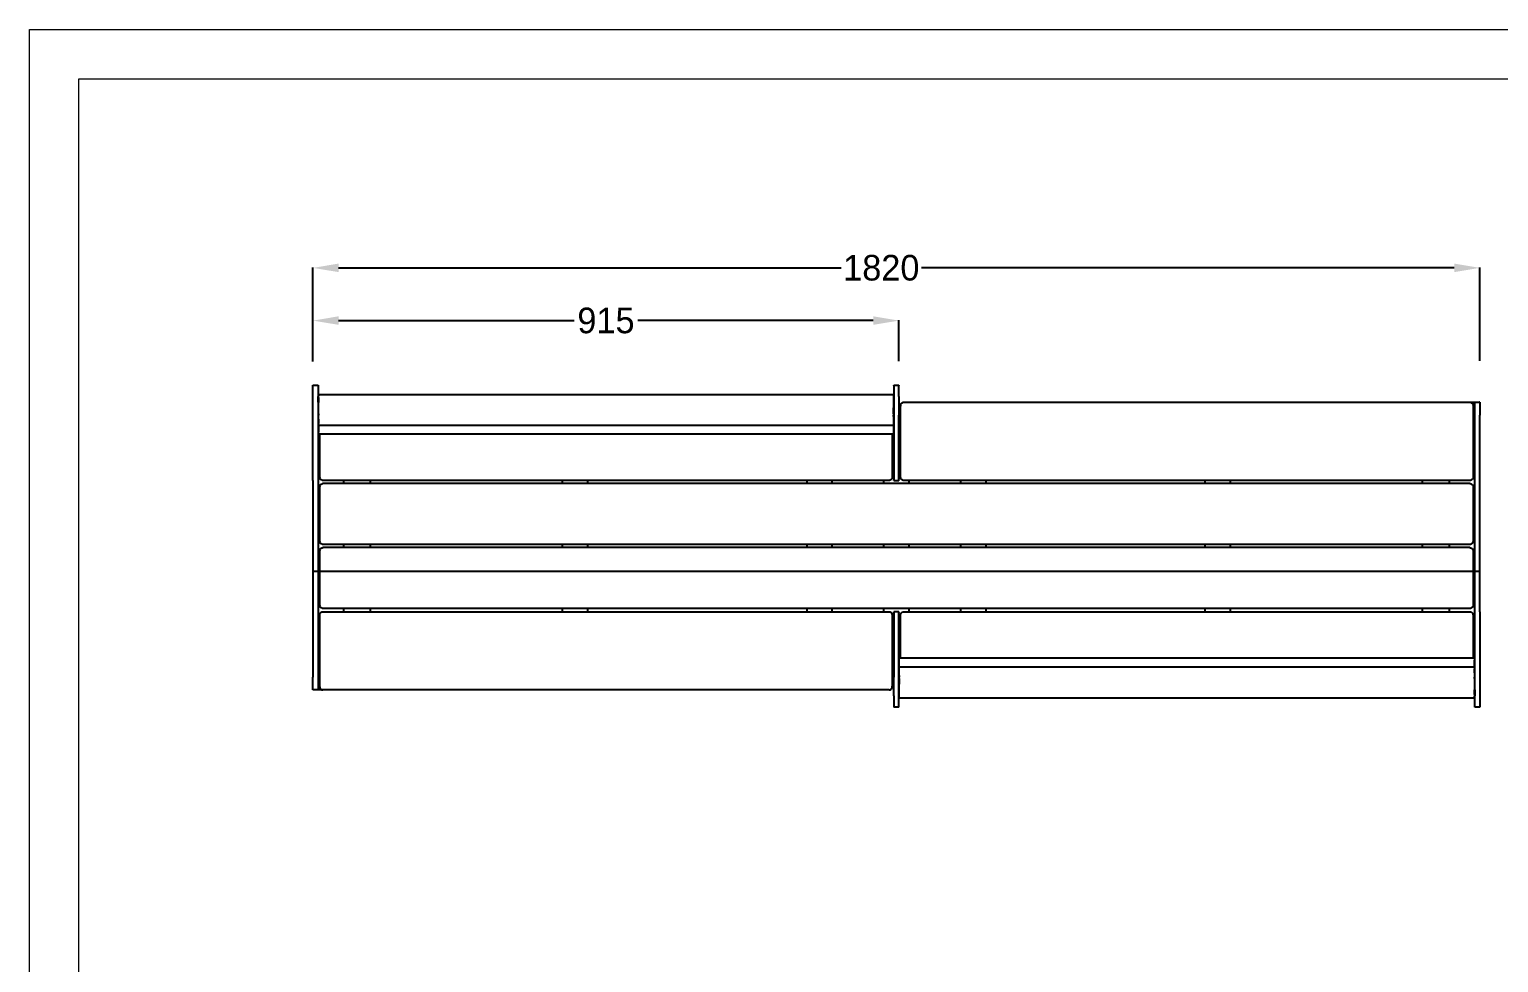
# Model space of a CAD drawing. Header units: millimetres. Extents: x 153 to 4750, y 92 to 3343.
# Drawn here: x 153 to 2446, y 1886 to 3343 of the extents above; entities that cross this region are included whole.
import ezdxf

# ---------------------------------------------------------------- set-up
doc = ezdxf.new("R2010")
doc.units = ezdxf.units.MM
doc.header["$PDSIZE"] = -1
doc.layers.add('DIMS', color=1, linetype='Continuous')
doc.layers.add('tabelka', color=155, linetype='Continuous')
doc.styles.get("Standard").update_dxf_attribs({"font": 'Gothic.ttf'})
doc.dimstyles.new('ISO-25', dxfattribs={"dimtxt": 2.5, "dimasz": 2.5, "dimexe": 1.25, "dimexo": 0.625, "dimtad": 1, "dimtxsty": 'Standard', "dimcen": 2.5, "dimadec": 0, "dimazin": 0, "dimtfac": 1, "dimtmove": 0, "dimatfit": 3, "dimfxl": 1, "dimarcsym": 0})

# ---------------------------------------------------------------- blocks, each defined once
blk = doc.blocks.new('*D17')
at = {"layer": 'Defpoints', "color": 0, "transparency": 16777216}
for p in [(2416.2, 2970.4), (595.2, 2823.8), (2416.2, 2824.8)]:
    blk.add_point(p, dxfattribs=at)
at = {"layer": 'DIMS', "color": 0, "lineweight": -2, "transparency": 16777216}
for p, q in [((595.2, 2824.3), (595.2, 2970.9)), ((635.2, 2970.4), (1419.3, 2970.4)), ((2376.2, 2970.4), (1545.1, 2970.4)), ((2416.2, 2825.3), (2416.2, 2970.9))]:
    blk.add_line(p, q, dxfattribs=at)
at = {"layer": 'DIMS', "color": 0, "transparency": 16777216}
for points in [[(635.2, 2977.1), (635.2, 2963.8), (595.2, 2970.4)], [(2376.2, 2977.1), (2376.2, 2963.8), (2416.2, 2970.4)]]:
    blk.add_solid(points, dxfattribs=at)
at = {"layer": 'DIMS', "color": 0, "transparency": 16777216, "insert": (1482.2, 2970.4), "char_height": 40, "attachment_point": 5}
blk.add_mtext('1820', dxfattribs=at)
blk = doc.blocks.new('*D19')
at = {"layer": 'Defpoints', "color": 0, "transparency": 16777216}
for p in [(1509.7, 2888.1), (595.2, 2824.3), (1509.7, 2824.3)]:
    blk.add_point(p, dxfattribs=at)
at = {"layer": 'DIMS', "color": 0, "lineweight": -2, "transparency": 16777216}
for p, q in [((595.2, 2824.8), (595.2, 2888.6)), ((635.2, 2888.1), (1002.8, 2888.1)), ((1469.7, 2888.1), (1102.2, 2888.1)), ((1509.7, 2824.8), (1509.7, 2888.6))]:
    blk.add_line(p, q, dxfattribs=at)
at = {"layer": 'DIMS', "color": 0, "transparency": 16777216}
for points in [[(635.2, 2894.8), (635.2, 2881.5), (595.2, 2888.1)], [(1469.7, 2894.8), (1469.7, 2881.5), (1509.7, 2888.1)]]:
    blk.add_solid(points, dxfattribs=at)
at = {"layer": 'DIMS', "color": 0, "transparency": 16777216, "insert": (1052.5, 2888.1), "char_height": 40, "attachment_point": 5}
blk.add_mtext('915', dxfattribs=at)

msp = doc.modelspace()

# ---------------------------------------------------------------- linework, layer by layer
for p, q in [((595.2, 2787.2), (595.2, 2787.4)), ((595.2, 2787.4), (603.2, 2787.4)), ((595.2, 2787), (595.2, 2787.2)), ((595.2, 2786), (595.2, 2787)), ((595.2, 2784.1), (595.2, 2786)), ((595.2, 2781.5), (595.2, 2784.1)), ((595.2, 2778.3), (595.2, 2781.5)), ((595.2, 2774.7), (595.2, 2778.3)), ((595.2, 2771), (595.2, 2774.7)), ((603.2, 2787.4), (603.2, 2787.2)), ((603.2, 2787.2), (603.2, 2787)), ((603.2, 2787), (603.2, 2786)), ((603.2, 2786), (603.2, 2784.1)), ((603.2, 2784.1), (603.2, 2781.5)), ((603.2, 2781.5), (603.2, 2778.3)), ((603.2, 2778.3), (603.2, 2774.7)), ((603.2, 2774.7), (603.2, 2771)), ((1501.7, 2787.2), (1501.7, 2787.4)), ((1501.7, 2787.4), (1509.7, 2787.4)), ((1501.7, 2787), (1501.7, 2787.2)), ((1501.7, 2787), (1501.7, 2786)), ((1501.7, 2786), (1501.7, 2784.1)), ((1501.7, 2784.1), (1501.7, 2781.5)), ((1501.7, 2781.5), (1501.7, 2778.3)), ((1501.7, 2778.3), (1501.7, 2774.7)), ((1501.7, 2774.7), (1501.7, 2771)), ((1509.7, 2787.4), (1509.7, 2787.2)), ((1509.7, 2787.2), (1509.7, 2787)), ((1509.7, 2786), (1509.7, 2787)), ((1509.7, 2784.1), (1509.7, 2786)), ((1509.7, 2781.5), (1509.7, 2784.1)), ((1509.7, 2778.3), (1509.7, 2781.5)), ((1509.7, 2774.7), (1509.7, 2778.3)), ((1509.7, 2771), (1509.7, 2774.7)), ((595.2, 2769.8), (595.2, 2771)), ((595.2, 2734.6), (595.2, 2769.8)), ((603.2, 2771), (603.2, 2769.8)), ((603.2, 2760.7), (603.2, 2769.8)), ((603.4, 2760.7), (603.2, 2760.7)), ((603.2, 2760.7), (603.2, 2740.7)), ((603.4, 2760.7), (603.7, 2760.7)), ((603.7, 2772.9), (1501.2, 2772.9)), ((603.7, 2772.9), (603.7, 2772.2)), ((603.7, 2772.2), (603.7, 2770.5)), ((603.7, 2767.9), (603.7, 2770.5)), ((603.7, 2767.9), (603.7, 2764.4)), ((603.7, 2764.4), (603.7, 2760.7)), ((603.7, 2760.7), (603.7, 2760.4)), ((603.7, 2756.1), (603.7, 2760.4)), ((603.7, 2751.8), (603.7, 2756.1)), ((603.7, 2747.4), (603.7, 2751.8)), ((1501.2, 2772.2), (1501.2, 2772.9)), ((1501.2, 2772.2), (1501.2, 2770.5)), ((1501.2, 2770.5), (1501.2, 2767.9)), ((1501.2, 2767.9), (1501.2, 2764.4)), ((1501.2, 2764.4), (1501.2, 2760.4)), ((1501.2, 2760.4), (1501.2, 2756.1)), ((1501.2, 2756.1), (1501.2, 2751.8)), ((1501.2, 2747.4), (1501.2, 2751.8)), ((1501.7, 2771), (1501.7, 2769.8)), ((1501.7, 2769.8), (1501.7, 2740.7)), ((1509.7, 2769.8), (1509.7, 2771)), ((1509.7, 2769.8), (1509.7, 2740.7)), ((1512.2, 2755.7), (1512.3, 2756.3)), ((1512.2, 2755.7), (1512.2, 2754.6)), ((1512.2, 2753.2), (1512.2, 2754.6)), ((1512.2, 2751.3), (1512.2, 2753.2)), ((1512.3, 2756.6), (1512.6, 2757.5)), ((1512.3, 2756.6), (1512.3, 2756.3)), ((1512.6, 2757.5), (1513, 2758.4)), ((1513, 2758.4), (1513.7, 2759.2)), ((1513.7, 2759.2), (1514.5, 2759.8)), ((1514.5, 2759.8), (1515.4, 2760.3)), ((1515.4, 2760.3), (1516.3, 2760.6)), ((1516.3, 2760.6), (1517.2, 2760.7)), ((1517.2, 2760.7), (2400.7, 2760.7)), ((2400.7, 2760.7), (2400.9, 2760.7)), ((2400.9, 2760.7), (2401.6, 2760.6)), ((2400.9, 2760.7), (2402.5, 2760.7)), ((2401.6, 2760.6), (2402.5, 2760.3)), ((2402.5, 2760.7), (2404.1, 2760.7)), ((2402.5, 2760.3), (2402.6, 2760.3)), ((2402.6, 2760.3), (2403.4, 2759.8)), ((2403.4, 2759.8), (2404.1, 2759.3)), ((2404.1, 2760.7), (2405.6, 2760.7)), ((2404.1, 2759.3), (2404.2, 2759.2)), ((2404.2, 2759.2), (2404.9, 2758.4)), ((2404.9, 2758.4), (2405.4, 2757.5)), ((2405.4, 2757.5), (2405.6, 2756.7)), ((2405.6, 2760.7), (2406.7, 2760.7)), ((2405.6, 2756.7), (2405.6, 2756.6)), ((2405.6, 2756.3), (2405.6, 2756.6)), ((2405.6, 2756.3), (2405.7, 2755.7)), ((2405.7, 2755.7), (2405.7, 2754.6)), ((2405.7, 2754.6), (2405.7, 2753.2)), ((2405.7, 2753.2), (2405.7, 2751.3)), ((2406.7, 2760.7), (2407.6, 2760.7)), ((2407.6, 2760.7), (2408.1, 2760.7)), ((2408.1, 2760.7), (2408.2, 2760.7)), ((2408.2, 2760.3), (2408.2, 2760.7)), ((2408.2, 2760.7), (2415.9, 2760.7)), ((2408.2, 2759.3), (2408.2, 2760.3)), ((2408.2, 2757.4), (2408.2, 2759.3)), ((2408.2, 2754.8), (2408.2, 2757.4)), ((2408.2, 2751.6), (2408.2, 2754.8)), ((2408.2, 2748), (2408.2, 2751.6)), ((2416.2, 2760.7), (2415.9, 2760.7)), ((2416.2, 2760.7), (2416.2, 2760.3)), ((2416.2, 2760.3), (2416.2, 2759.1)), ((2416.2, 2759.1), (2416.2, 2757.3)), ((2416.2, 2757.3), (2416.2, 2754.8)), ((2416.2, 2754.8), (2416.2, 2751.8)), ((2416.2, 2751.8), (2416.2, 2748.3)), ((595.2, 2732.2), (595.2, 2734.6)), ((595.2, 2728.6), (595.2, 2732.2)), ((595.2, 2724.8), (595.2, 2728.6)), ((603.2, 2740.7), (603.4, 2740.7)), ((603.2, 2740.7), (603.2, 2734.6)), ((603.2, 2734.6), (603.2, 2732.2)), ((603.2, 2732.2), (603.2, 2728.6)), ((603.2, 2728.6), (603.2, 2724.8)), ((603.4, 2740.7), (603.7, 2740.7)), ((603.7, 2742.7), (603.7, 2747.4)), ((603.7, 2742.7), (603.7, 2740.7)), ((603.7, 2738.2), (603.7, 2740.7)), ((603.7, 2734), (603.7, 2738.2)), ((603.7, 2734), (603.7, 2730.4)), ((603.7, 2730.4), (603.7, 2727.6)), ((1501.2, 2742.7), (1501.2, 2747.4)), ((1501.2, 2742.7), (1501.2, 2740.7)), ((1501.2, 2740.7), (1501.7, 2740.7)), ((1501.2, 2738.2), (1501.2, 2740.7)), ((1501.2, 2738.2), (1501.2, 2734)), ((1501.2, 2734), (1501.2, 2730.4)), ((1501.2, 2730.4), (1501.2, 2727.6)), ((1501.7, 2740.7), (1501.7, 2734.6)), ((1501.7, 2734.6), (1501.7, 2732.2)), ((1501.7, 2732.2), (1501.7, 2728.6)), ((1501.7, 2728.6), (1501.7, 2724.8)), ((1509.7, 2734.6), (1509.7, 2740.7)), ((1509.7, 2740.7), (1512.2, 2740.7)), ((1509.7, 2731.4), (1509.7, 2734.6)), ((1509.7, 2728), (1509.7, 2731.4)), ((1512.2, 2748.9), (1512.2, 2751.3)), ((1512.2, 2746.2), (1512.2, 2748.9)), ((1512.2, 2743.4), (1512.2, 2746.2)), ((1512.2, 2740.7), (1512.2, 2743.4)), ((1512.3, 2740.7), (1512.2, 2740.7)), ((1512.2, 2714), (1512.2, 2740.7)), ((2405.6, 2740.7), (2405.4, 2740.7)), ((2405.7, 2740.7), (2405.6, 2740.7)), ((2405.6, 2740.7), (2405.6, 2740.7)), ((2405.7, 2751.3), (2405.7, 2748.9)), ((2405.7, 2748.9), (2405.7, 2746.2)), ((2405.7, 2746.2), (2405.7, 2743.4)), ((2405.7, 2743.4), (2405.7, 2740.7)), ((2405.7, 2740.7), (2405.7, 2705.7)), ((2405.7, 2740.7), (2406.7, 2740.6)), ((2406.7, 2740.6), (2407.6, 2740.6)), ((2407.6, 2740.6), (2408.1, 2740.7)), ((2408.1, 2740.7), (2408.2, 2740.7)), ((2408.2, 2744.3), (2408.2, 2748)), ((2408.2, 2740.7), (2408.2, 2744.3)), ((2408.2, 2705.7), (2408.2, 2740.7)), ((2416.2, 2748.3), (2416.2, 2744.5)), ((2416.2, 2744.5), (2416.2, 2740.7)), ((2416.2, 2433.7), (2416.2, 2740.7)), ((595.2, 2721.2), (595.2, 2724.8)), ((595.2, 2718), (595.2, 2721.2)), ((595.2, 2715.4), (595.2, 2718)), ((595.2, 2713.6), (595.2, 2715.4)), ((595.2, 2713.2), (595.2, 2713.6)), ((595.2, 2638.7), (595.2, 2713.2)), ((603.2, 2724.8), (603.2, 2721.2)), ((603.2, 2721.2), (603.2, 2718)), ((603.2, 2718), (603.2, 2715.4)), ((603.2, 2715.4), (603.2, 2713.6)), ((603.2, 2713.6), (603.2, 2713.2)), ((603.2, 2713.2), (603.2, 2705.7)), ((605.7, 2705.7), (603.2, 2705.7)), ((603.2, 2705.7), (603.2, 2638.7)), ((603.7, 2725.8), (603.7, 2727.6)), ((603.7, 2725.8), (603.7, 2724.9)), ((603.7, 2724.9), (603.7, 2724.7)), ((603.7, 2724.7), (1501.2, 2724.7)), ((603.7, 2724.7), (603.7, 2720.6)), ((603.7, 2720.6), (603.7, 2717)), ((603.7, 2717), (603.7, 2714.2)), ((603.7, 2712.4), (603.7, 2714.2)), ((603.7, 2712.4), (603.7, 2711.5)), ((603.7, 2711.5), (603.7, 2711.3)), ((603.7, 2711.3), (605.7, 2711.3)), ((605.7, 2705.7), (605.7, 2711.3)), ((605.7, 2711.3), (605.8, 2711.3)), ((605.7, 2643.7), (605.7, 2705.7)), ((605.8, 2705.7), (605.7, 2705.7)), ((605.8, 2711.3), (606.1, 2711.3)), ((606.1, 2711.3), (606.5, 2711.3)), ((606.5, 2711.3), (607.2, 2711.3)), ((607.2, 2711.3), (608, 2711.3)), ((608, 2711.3), (608.9, 2711.3)), ((608.9, 2711.3), (609.8, 2711.3)), ((609.8, 2711.3), (610.7, 2711.3)), ((610.7, 2711.3), (1494.2, 2711.3)), ((1494.2, 2711.3), (1495.1, 2711.3)), ((1495.1, 2711.3), (1496.1, 2711.3)), ((1496.1, 2711.3), (1496.9, 2711.3)), ((1496.9, 2711.3), (1497.7, 2711.3)), ((1497.7, 2711.3), (1498.4, 2711.3)), ((1498.4, 2711.3), (1498.9, 2711.3)), ((1498.9, 2711.3), (1499.1, 2711.3)), ((1499.1, 2705.7), (1498.9, 2705.7)), ((1499.1, 2711.3), (1499.2, 2711.3)), ((1499.2, 2705.7), (1499.1, 2705.7)), ((1499.2, 2711.3), (1499.2, 2705.7)), ((1499.2, 2711.3), (1501.2, 2711.3)), ((1499.2, 2705.7), (1499.2, 2643.7)), ((1501.7, 2705.7), (1499.2, 2705.7)), ((1501.2, 2727.6), (1501.2, 2725.8)), ((1501.2, 2724.9), (1501.2, 2725.8)), ((1501.2, 2724.7), (1501.2, 2724.9)), ((1501.2, 2724.7), (1501.2, 2720.6)), ((1501.2, 2720.6), (1501.2, 2717)), ((1501.2, 2717), (1501.2, 2714.2)), ((1501.2, 2714.2), (1501.2, 2713.9)), ((1501.2, 2713.8), (1501.2, 2713.9)), ((1501.2, 2713.8), (1501.2, 2712.4)), ((1501.2, 2711.5), (1501.2, 2712.4)), ((1501.2, 2711.3), (1501.2, 2711.5)), ((1501.7, 2724.8), (1501.7, 2721.2)), ((1501.7, 2721.2), (1501.7, 2718)), ((1501.7, 2718), (1501.7, 2715.4)), ((1501.7, 2715.4), (1501.7, 2713.9)), ((1501.7, 2713.9), (1501.7, 2713.8)), ((1501.7, 2713.8), (1501.7, 2713.6)), ((1501.7, 2713.6), (1501.7, 2713.2)), ((1501.7, 2713.2), (1501.7, 2705.7)), ((1501.7, 2705.7), (1501.7, 2639.6)), ((1509.7, 2724.6), (1509.7, 2728)), ((1509.7, 2721.4), (1509.7, 2724.6)), ((1509.7, 2718.6), (1509.7, 2721.4)), ((1509.7, 2716.2), (1509.7, 2718.6)), ((1509.7, 2714.4), (1509.7, 2716.2)), ((1509.7, 2714), (1509.7, 2714.4)), ((1509.7, 2713.8), (1509.7, 2714)), ((1509.7, 2713.2), (1509.7, 2713.8)), ((1509.7, 2705.7), (1509.7, 2713.2)), ((1509.7, 2639.6), (1509.7, 2705.7)), ((1512.2, 2705.7), (1509.7, 2705.7)), ((1512.2, 2713.9), (1512.2, 2714)), ((1512.2, 2705.7), (1512.2, 2713.9)), ((1512.2, 2643.7), (1512.2, 2705.7)), ((1512.3, 2705.7), (1512.2, 2705.7)), ((2405.6, 2705.7), (2405.4, 2705.7)), ((2405.7, 2705.7), (2405.6, 2705.7)), ((2405.7, 2705.7), (2405.7, 2643.7)), ((2408.2, 2705.7), (2405.7, 2705.7)), ((2408.2, 2433.7), (2408.2, 2705.7)), ((595.2, 2638.7), (595.2, 2331.7)), ((603.2, 2638.7), (603.2, 2366.7)), ((605.7, 2643.7), (605.8, 2643.2)), ((605.8, 2643), (605.8, 2643.2)), ((605.8, 2642.9), (605.8, 2643)), ((605.8, 2642.7), (605.8, 2642.9)), ((606.1, 2641.8), (605.8, 2642.7)), ((606.1, 2641.8), (606.1, 2641.8)), ((606.5, 2641), (606.1, 2641.8)), ((606.5, 2641), (606.5, 2640.9)), ((607.2, 2640.1), (606.5, 2640.9)), ((608, 2639.5), (607.2, 2640.1)), ((608.9, 2639), (608, 2639.5)), ((609.8, 2638.7), (608.9, 2639)), ((610.7, 2638.7), (609.8, 2638.7)), ((643.2, 2638.7), (610.7, 2638.7)), ((643.2, 2633.7), (643.2, 2638.7)), ((643.2, 2638.7), (643.2, 2638.7)), ((685.2, 2638.7), (643.2, 2638.7)), ((685.2, 2633.7), (685.2, 2638.7)), ((685.2, 2638.7), (685.2, 2638.7)), ((984.2, 2638.7), (685.2, 2638.7)), ((984.2, 2638.7), (984.2, 2638.7)), ((984.2, 2638.7), (984.2, 2633.7)), ((1024.2, 2638.7), (984.2, 2638.7)), ((1024.2, 2633.7), (1024.2, 2638.7)), ((1024.2, 2638.7), (1024.2, 2638.7)), ((1365.7, 2638.7), (1024.2, 2638.7)), ((1365.7, 2638.7), (1365.7, 2638.7)), ((1365.7, 2638.7), (1365.7, 2633.7)), ((1405.7, 2638.7), (1365.7, 2638.7)), ((1485.7, 2638.7), (1405.7, 2638.7)), ((1405.7, 2633.7), (1405.7, 2638.7)), ((1405.7, 2638.7), (1405.7, 2638.7)), ((1494.2, 2638.7), (1485.7, 2638.7)), ((1485.7, 2638.7), (1485.7, 2638.7)), ((1485.7, 2638.7), (1485.7, 2633.7)), ((1495.1, 2638.7), (1494.2, 2638.7)), ((1496.1, 2639), (1495.1, 2638.7)), ((1496.9, 2639.5), (1496.1, 2639)), ((1497.7, 2640.1), (1496.9, 2639.5)), ((1498.4, 2640.9), (1497.7, 2640.1)), ((1498.9, 2641.8), (1498.4, 2641)), ((1498.4, 2640.9), (1498.4, 2641)), ((1499.1, 2642.7), (1498.9, 2641.8)), ((1498.9, 2641.8), (1498.9, 2641.8)), ((1499.2, 2643.7), (1499.1, 2643.2)), ((1499.1, 2643.2), (1499.1, 2643)), ((1499.1, 2643), (1499.1, 2642.9)), ((1499.1, 2642.7), (1499.1, 2642.9)), ((1501.7, 2639), (1501.7, 2639.6)), ((1501.7, 2638.7), (1501.7, 2639)), ((1501.7, 2638.7), (1509.7, 2638.7)), ((1509.7, 2639.6), (1509.7, 2639)), ((1509.7, 2639), (1509.7, 2638.7)), ((1512.2, 2643.7), (1512.3, 2643.2)), ((1512.3, 2643), (1512.3, 2643.2)), ((1512.3, 2642.9), (1512.3, 2643)), ((1512.3, 2642.9), (1512.3, 2642.7)), ((1512.6, 2641.8), (1512.3, 2642.7)), ((1512.6, 2641.8), (1512.6, 2641.8)), ((1513, 2641), (1512.6, 2641.8)), ((1513, 2640.9), (1513, 2641)), ((1513.7, 2640.1), (1513, 2640.9)), ((1514.5, 2639.5), (1513.7, 2640.1)), ((1515.4, 2639), (1514.5, 2639.5)), ((1516.3, 2638.7), (1515.4, 2639)), ((1517.2, 2638.7), (1516.3, 2638.7)), ((1525.7, 2638.7), (1517.2, 2638.7)), ((1525.7, 2633.7), (1525.7, 2638.7)), ((1525.7, 2638.7), (1525.7, 2638.7)), ((1605.7, 2638.7), (1525.7, 2638.7)), ((1605.7, 2638.7), (1605.7, 2638.7)), ((1605.7, 2638.7), (1605.7, 2633.7)), ((1645.7, 2638.7), (1605.7, 2638.7)), ((1645.7, 2633.7), (1645.7, 2638.7)), ((1645.7, 2638.7), (1645.7, 2638.7)), ((1987.2, 2638.7), (1645.7, 2638.7)), ((1987.2, 2638.7), (1987.2, 2638.7)), ((1987.2, 2638.7), (1987.2, 2633.7)), ((2027.2, 2638.7), (1987.2, 2638.7)), ((2027.2, 2633.7), (2027.2, 2638.7)), ((2027.2, 2638.7), (2027.2, 2638.7)), ((2326.2, 2638.7), (2027.2, 2638.7)), ((2326.2, 2638.7), (2326.2, 2638.7)), ((2326.2, 2638.7), (2326.2, 2633.7)), ((2368.2, 2638.7), (2326.2, 2638.7)), ((2400.7, 2638.7), (2368.2, 2638.7)), ((2368.2, 2638.7), (2368.2, 2638.7)), ((2368.2, 2638.7), (2368.2, 2633.7)), ((2401.6, 2638.7), (2400.7, 2638.7)), ((2402.6, 2639), (2401.6, 2638.7)), ((2403.4, 2639.5), (2402.6, 2639)), ((2404.2, 2640.1), (2403.4, 2639.5)), ((2404.9, 2640.9), (2404.2, 2640.1)), ((2405.4, 2641.8), (2404.9, 2641)), ((2404.9, 2640.9), (2404.9, 2641)), ((2405.6, 2642.7), (2405.4, 2641.8)), ((2405.4, 2641.8), (2405.4, 2641.8)), ((2405.7, 2643.7), (2405.6, 2643.2)), ((2405.6, 2643.2), (2405.6, 2643)), ((2405.6, 2643), (2405.6, 2642.9)), ((2405.6, 2642.7), (2405.6, 2642.9)), ((605.7, 2628.7), (605.8, 2629.2)), ((605.7, 2543.7), (605.7, 2628.7)), ((605.8, 2629.6), (606.1, 2630.5)), ((605.8, 2629.6), (605.8, 2629.4)), ((605.8, 2629.3), (605.8, 2629.4)), ((605.8, 2629.2), (605.8, 2629.3)), ((606.1, 2630.5), (606.5, 2631.3)), ((606.1, 2630.5), (606.1, 2630.5)), ((606.5, 2631.4), (607.2, 2632.2)), ((606.5, 2631.4), (606.5, 2631.3)), ((607.2, 2632.2), (608, 2632.8)), ((608, 2632.8), (608.9, 2633.3)), ((608.9, 2633.3), (609.8, 2633.6)), ((609.8, 2633.6), (610.7, 2633.7)), ((643.2, 2633.7), (610.7, 2633.7)), ((685.2, 2633.7), (643.2, 2633.7)), ((643.2, 2633.6), (643.2, 2633.7)), ((643.2, 2633.3), (643.2, 2633.6)), ((685.2, 2633.6), (685.2, 2633.7)), ((984.2, 2633.7), (685.2, 2633.7)), ((685.2, 2633.3), (685.2, 2633.6)), ((984.2, 2633.7), (984.2, 2633.6)), ((1024.2, 2633.7), (984.2, 2633.7)), ((984.2, 2633.6), (984.2, 2633.3)), ((1024.2, 2633.6), (1024.2, 2633.7)), ((1365.7, 2633.7), (1024.2, 2633.7)), ((1024.2, 2633.3), (1024.2, 2633.6)), ((1365.7, 2633.7), (1365.7, 2633.6)), ((1405.7, 2633.7), (1365.7, 2633.7)), ((1365.7, 2633.6), (1365.7, 2633.3)), ((1405.7, 2633.6), (1405.7, 2633.7)), ((1485.7, 2633.7), (1405.7, 2633.7)), ((1405.7, 2633.3), (1405.7, 2633.6)), ((1485.7, 2633.7), (1485.7, 2633.6)), ((1525.7, 2633.7), (1485.7, 2633.7)), ((1485.7, 2633.6), (1485.7, 2633.3)), ((1525.7, 2633.6), (1525.7, 2633.7)), ((1605.7, 2633.7), (1525.7, 2633.7)), ((1525.7, 2633.3), (1525.7, 2633.6)), ((1605.7, 2633.7), (1605.7, 2633.6)), ((1645.7, 2633.7), (1605.7, 2633.7)), ((1605.7, 2633.6), (1605.7, 2633.3)), ((1645.7, 2633.6), (1645.7, 2633.7)), ((1987.2, 2633.7), (1645.7, 2633.7)), ((1645.7, 2633.3), (1645.7, 2633.6)), ((1987.2, 2633.7), (1987.2, 2633.6)), ((2027.2, 2633.7), (1987.2, 2633.7)), ((1987.2, 2633.6), (1987.2, 2633.3)), ((2027.2, 2633.6), (2027.2, 2633.7)), ((2326.2, 2633.7), (2027.2, 2633.7)), ((2027.2, 2633.3), (2027.2, 2633.6)), ((2326.2, 2633.7), (2326.2, 2633.6)), ((2368.2, 2633.7), (2326.2, 2633.7)), ((2326.2, 2633.6), (2326.2, 2633.3)), ((2368.2, 2633.7), (2368.2, 2633.6)), ((2400.7, 2633.7), (2368.2, 2633.7)), ((2368.2, 2633.6), (2368.2, 2633.3)), ((2400.7, 2633.7), (2401.6, 2633.6)), ((2401.6, 2633.6), (2402.6, 2633.3)), ((2402.6, 2633.3), (2403.4, 2632.8)), ((2403.4, 2632.8), (2404.2, 2632.2)), ((2404.2, 2632.2), (2404.9, 2631.4)), ((2404.9, 2631.3), (2404.9, 2631.4)), ((2404.9, 2631.3), (2405.4, 2630.5)), ((2405.4, 2630.5), (2405.4, 2630.5)), ((2405.4, 2630.5), (2405.6, 2629.6)), ((2405.6, 2629.6), (2405.6, 2629.4)), ((2405.6, 2629.4), (2405.6, 2629.3)), ((2405.6, 2629.3), (2405.6, 2629.2)), ((2405.6, 2629.2), (2405.7, 2628.7)), ((2405.7, 2628.7), (2405.7, 2543.7)), ((605.7, 2543.7), (605.8, 2543.2)), ((605.7, 2528.7), (605.8, 2529.2)), ((605.7, 2443.7), (605.7, 2528.7)), ((605.8, 2543), (605.8, 2543.2)), ((605.8, 2542.9), (605.8, 2543)), ((605.8, 2542.7), (605.8, 2542.9)), ((606.1, 2541.8), (605.8, 2542.7)), ((605.8, 2529.6), (606.1, 2530.5)), ((605.8, 2529.6), (605.8, 2529.4)), ((605.8, 2529.3), (605.8, 2529.4)), ((605.8, 2529.2), (605.8, 2529.3)), ((606.1, 2541.8), (606.1, 2541.8)), ((606.5, 2541), (606.1, 2541.8)), ((606.1, 2530.5), (606.5, 2531.3)), ((606.1, 2530.5), (606.1, 2530.5)), ((606.5, 2541), (606.5, 2540.9)), ((607.2, 2540.1), (606.5, 2540.9)), ((606.5, 2531.4), (607.2, 2532.2)), ((606.5, 2531.3), (606.5, 2531.4)), ((608, 2539.5), (607.2, 2540.1)), ((607.2, 2532.2), (608, 2532.8)), ((608.9, 2539), (608, 2539.5)), ((608, 2532.8), (608.9, 2533.3)), ((609.8, 2538.7), (608.9, 2539)), ((608.9, 2533.3), (609.8, 2533.6)), ((610.7, 2538.7), (609.8, 2538.7)), ((609.8, 2533.6), (610.7, 2533.7)), ((643.2, 2538.7), (610.7, 2538.7)), ((643.2, 2533.7), (610.7, 2533.7)), ((685.2, 2538.7), (643.2, 2538.7)), ((643.2, 2533.7), (643.2, 2538.7)), ((643.2, 2538.7), (643.2, 2538.7)), ((643.2, 2533.6), (643.2, 2533.7)), ((685.2, 2533.7), (643.2, 2533.7)), ((685.2, 2533.7), (685.2, 2538.7)), ((685.2, 2538.7), (685.2, 2538.7)), ((984.2, 2538.7), (685.2, 2538.7)), ((685.2, 2533.6), (685.2, 2533.7)), ((984.2, 2533.7), (685.2, 2533.7)), ((984.2, 2538.7), (984.2, 2538.7)), ((984.2, 2538.7), (984.2, 2533.7)), ((1024.2, 2538.7), (984.2, 2538.7)), ((984.2, 2533.7), (984.2, 2533.6)), ((1024.2, 2533.7), (984.2, 2533.7)), ((1024.2, 2533.7), (1024.2, 2538.7)), ((1024.2, 2538.7), (1024.2, 2538.7)), ((1365.7, 2538.7), (1024.2, 2538.7)), ((1024.2, 2533.6), (1024.2, 2533.7)), ((1365.7, 2533.7), (1024.2, 2533.7)), ((1365.7, 2538.7), (1365.7, 2538.7)), ((1365.7, 2538.7), (1365.7, 2533.7)), ((1405.7, 2538.7), (1365.7, 2538.7)), ((1365.7, 2533.7), (1365.7, 2533.6)), ((1405.7, 2533.7), (1365.7, 2533.7)), ((1405.7, 2533.7), (1405.7, 2538.7)), ((1405.7, 2538.7), (1405.7, 2538.7)), ((1485.7, 2538.7), (1405.7, 2538.7)), ((1405.7, 2533.6), (1405.7, 2533.7)), ((1485.7, 2533.7), (1405.7, 2533.7)), ((1485.7, 2538.7), (1485.7, 2538.7)), ((1485.7, 2538.7), (1485.7, 2533.7)), ((1525.7, 2538.7), (1485.7, 2538.7)), ((1485.7, 2533.7), (1485.7, 2533.6)), ((1525.7, 2533.7), (1485.7, 2533.7)), ((1525.7, 2533.7), (1525.7, 2538.7)), ((1525.7, 2538.7), (1525.7, 2538.7)), ((1605.7, 2538.7), (1525.7, 2538.7)), ((1525.7, 2533.6), (1525.7, 2533.7)), ((1605.7, 2533.7), (1525.7, 2533.7)), ((1605.7, 2538.7), (1605.7, 2538.7)), ((1605.7, 2538.7), (1605.7, 2533.7)), ((1645.7, 2538.7), (1605.7, 2538.7)), ((1605.7, 2533.7), (1605.7, 2533.6)), ((1645.7, 2533.7), (1605.7, 2533.7)), ((1645.7, 2533.7), (1645.7, 2538.7)), ((1645.7, 2538.7), (1645.7, 2538.7)), ((1987.2, 2538.7), (1645.7, 2538.7)), ((1645.7, 2533.6), (1645.7, 2533.7)), ((1987.2, 2533.7), (1645.7, 2533.7)), ((1987.2, 2538.7), (1987.2, 2538.7)), ((1987.2, 2538.7), (1987.2, 2533.7)), ((2027.2, 2538.7), (1987.2, 2538.7)), ((1987.2, 2533.7), (1987.2, 2533.6)), ((2027.2, 2533.7), (1987.2, 2533.7)), ((2027.2, 2533.7), (2027.2, 2538.7)), ((2027.2, 2538.7), (2027.2, 2538.7)), ((2326.2, 2538.7), (2027.2, 2538.7)), ((2027.2, 2533.6), (2027.2, 2533.7)), ((2326.2, 2533.7), (2027.2, 2533.7)), ((2326.2, 2538.7), (2326.2, 2538.7)), ((2326.2, 2538.7), (2326.2, 2533.7)), ((2368.2, 2538.7), (2326.2, 2538.7)), ((2326.2, 2533.7), (2326.2, 2533.6)), ((2368.2, 2533.7), (2326.2, 2533.7)), ((2368.2, 2538.7), (2368.2, 2538.7)), ((2368.2, 2538.7), (2368.2, 2533.7)), ((2400.7, 2538.7), (2368.2, 2538.7)), ((2368.2, 2533.7), (2368.2, 2533.6)), ((2400.7, 2533.7), (2368.2, 2533.7)), ((2401.6, 2538.7), (2400.7, 2538.7)), ((2400.7, 2533.7), (2401.6, 2533.6)), ((2402.6, 2539), (2401.6, 2538.7)), ((2401.6, 2533.6), (2402.6, 2533.3)), ((2403.4, 2539.5), (2402.6, 2539)), ((2402.6, 2533.3), (2403.4, 2532.8)), ((2404.2, 2540.1), (2403.4, 2539.5)), ((2403.4, 2532.8), (2404.2, 2532.2)), ((2404.9, 2540.9), (2404.2, 2540.1)), ((2404.2, 2532.2), (2404.9, 2531.4)), ((2405.4, 2541.8), (2404.9, 2541)), ((2404.9, 2541), (2404.9, 2540.9)), ((2404.9, 2531.3), (2404.9, 2531.4)), ((2404.9, 2531.3), (2405.4, 2530.5)), ((2405.6, 2542.7), (2405.4, 2541.8)), ((2405.4, 2541.8), (2405.4, 2541.8)), ((2405.4, 2530.5), (2405.4, 2530.5)), ((2405.4, 2530.5), (2405.6, 2529.6)), ((2405.6, 2543.2), (2405.7, 2543.7)), ((2405.6, 2543.2), (2405.6, 2543)), ((2405.6, 2543), (2405.6, 2542.9)), ((2405.6, 2542.9), (2405.6, 2542.7)), ((2405.6, 2529.6), (2405.6, 2529.4)), ((2405.6, 2529.4), (2405.6, 2529.3)), ((2405.6, 2529.3), (2405.6, 2529.2)), ((2405.6, 2529.2), (2405.7, 2528.7)), ((2405.7, 2528.7), (2405.7, 2443.7)), ((595.2, 2497.2), (2416.2, 2497.2)), ((605.7, 2443.7), (605.8, 2443.2)), ((605.8, 2443), (605.8, 2443.2)), ((605.8, 2442.9), (605.8, 2443)), ((605.8, 2442.7), (605.8, 2442.9)), ((606.1, 2441.8), (605.8, 2442.7)), ((605.8, 2429.6), (606.1, 2430.5)), ((606.1, 2441.8), (606.1, 2441.8)), ((606.5, 2441), (606.1, 2441.8)), ((606.1, 2430.5), (606.5, 2431.3)), ((606.1, 2430.5), (606.1, 2430.5)), ((606.5, 2441), (606.5, 2440.9)), ((607.2, 2440.1), (606.5, 2440.9)), ((606.5, 2431.4), (607.2, 2432.2)), ((606.5, 2431.4), (606.5, 2431.3)), ((608, 2439.5), (607.2, 2440.1)), ((607.2, 2432.2), (608, 2432.8)), ((608.9, 2439), (608, 2439.5)), ((608, 2432.8), (608.9, 2433.3)), ((609.8, 2438.7), (608.9, 2439)), ((608.9, 2433.3), (609.8, 2433.6)), ((610.7, 2438.7), (609.8, 2438.7)), ((609.8, 2433.6), (610.7, 2433.7)), ((643.2, 2438.7), (610.7, 2438.7)), ((610.7, 2433.7), (643.2, 2433.7)), ((643.2, 2433.7), (643.2, 2438.7)), ((685.2, 2438.7), (643.2, 2438.7)), ((643.2, 2433.6), (643.2, 2433.7)), ((643.2, 2433.7), (685.2, 2433.7)), ((685.2, 2433.7), (685.2, 2438.7)), ((984.2, 2438.7), (685.2, 2438.7)), ((685.2, 2433.6), (685.2, 2433.7)), ((685.2, 2433.7), (984.2, 2433.7)), ((984.2, 2438.7), (984.2, 2433.7)), ((1024.2, 2438.7), (984.2, 2438.7)), ((984.2, 2433.7), (984.2, 2433.6)), ((984.2, 2433.7), (1024.2, 2433.7)), ((1024.2, 2433.7), (1024.2, 2438.7)), ((1365.7, 2438.7), (1024.2, 2438.7)), ((1024.2, 2433.6), (1024.2, 2433.7)), ((1024.2, 2433.7), (1365.7, 2433.7)), ((1365.7, 2438.7), (1365.7, 2433.7)), ((1405.7, 2438.7), (1365.7, 2438.7)), ((1365.7, 2433.7), (1365.7, 2433.6)), ((1365.7, 2433.7), (1405.7, 2433.7)), ((1405.7, 2433.7), (1405.7, 2438.7)), ((1485.7, 2438.7), (1405.7, 2438.7)), ((1405.7, 2433.6), (1405.7, 2433.7)), ((1405.7, 2433.7), (1485.7, 2433.7)), ((1485.7, 2438.7), (1485.7, 2433.7)), ((1525.7, 2438.7), (1485.7, 2438.7)), ((1485.7, 2433.7), (1485.7, 2433.6)), ((1485.7, 2433.7), (1494.2, 2433.7)), ((1494.2, 2433.7), (1495.1, 2433.6)), ((1495.1, 2433.6), (1496.1, 2433.3)), ((1496.1, 2433.3), (1496.9, 2432.8)), ((1496.9, 2432.8), (1497.7, 2432.2)), ((1497.7, 2432.2), (1498.4, 2431.4)), ((1498.4, 2431.3), (1498.4, 2431.4)), ((1498.4, 2431.3), (1498.9, 2430.5)), ((1498.9, 2430.5), (1498.9, 2430.5)), ((1498.9, 2430.5), (1499.1, 2429.6)), ((1501.7, 2433.4), (1501.7, 2433.7)), ((1509.7, 2433.7), (1501.7, 2433.7)), ((1501.7, 2432.7), (1501.7, 2433.4)), ((1501.7, 2432.7), (1501.7, 2366.7)), ((1509.7, 2433.7), (1509.7, 2433.3)), ((1509.7, 2433.3), (1509.7, 2432.7)), ((1509.7, 2366.7), (1509.7, 2432.7)), ((1512.3, 2429.6), (1512.6, 2430.5)), ((1512.6, 2430.5), (1513, 2431.3)), ((1512.6, 2430.5), (1512.6, 2430.5)), ((1513, 2431.4), (1513.7, 2432.2)), ((1513, 2431.4), (1513, 2431.3)), ((1513.7, 2432.2), (1514.5, 2432.8)), ((1514.5, 2432.8), (1515.4, 2433.3)), ((1515.4, 2433.3), (1516.3, 2433.6)), ((1516.3, 2433.6), (1517.2, 2433.7)), ((1517.2, 2433.7), (1525.7, 2433.7)), ((1525.7, 2433.7), (1525.7, 2438.7)), ((1605.7, 2438.7), (1525.7, 2438.7)), ((1525.7, 2433.6), (1525.7, 2433.7)), ((1525.7, 2433.7), (1605.7, 2433.7)), ((1605.7, 2438.7), (1605.7, 2433.7)), ((1645.7, 2438.7), (1605.7, 2438.7)), ((1605.7, 2433.7), (1605.7, 2433.6)), ((1605.7, 2433.7), (1645.7, 2433.7)), ((1645.7, 2433.7), (1645.7, 2438.7)), ((1987.2, 2438.7), (1645.7, 2438.7)), ((1645.7, 2433.6), (1645.7, 2433.7)), ((1645.7, 2433.7), (1987.2, 2433.7)), ((1987.2, 2438.7), (1987.2, 2433.7)), ((2027.2, 2438.7), (1987.2, 2438.7)), ((1987.2, 2433.7), (1987.2, 2433.6)), ((1987.2, 2433.7), (2027.2, 2433.7)), ((2027.2, 2433.7), (2027.2, 2438.7)), ((2326.2, 2438.7), (2027.2, 2438.7)), ((2027.2, 2433.6), (2027.2, 2433.7)), ((2027.2, 2433.7), (2326.2, 2433.7)), ((2326.2, 2438.7), (2326.2, 2433.7)), ((2368.2, 2438.7), (2326.2, 2438.7)), ((2326.2, 2433.7), (2326.2, 2433.6)), ((2326.2, 2433.7), (2368.2, 2433.7)), ((2368.2, 2438.7), (2368.2, 2433.7)), ((2400.7, 2438.7), (2368.2, 2438.7)), ((2368.2, 2433.7), (2368.2, 2433.6)), ((2368.2, 2433.7), (2400.7, 2433.7)), ((2401.6, 2438.7), (2400.7, 2438.7)), ((2400.7, 2433.7), (2401.6, 2433.6)), ((2402.6, 2439), (2401.6, 2438.7)), ((2401.6, 2433.6), (2402.6, 2433.3)), ((2403.4, 2439.5), (2402.6, 2439)), ((2402.6, 2433.3), (2403.4, 2432.8)), ((2404.2, 2440.1), (2403.4, 2439.5)), ((2403.4, 2432.8), (2404.2, 2432.2)), ((2404.9, 2440.9), (2404.2, 2440.1)), ((2404.2, 2432.2), (2404.9, 2431.4)), ((2405.4, 2441.8), (2404.9, 2441)), ((2404.9, 2440.9), (2404.9, 2441)), ((2404.9, 2431.3), (2404.9, 2431.4)), ((2404.9, 2431.3), (2405.4, 2430.5)), ((2405.6, 2442.7), (2405.4, 2441.8)), ((2405.4, 2441.8), (2405.4, 2441.8)), ((2405.4, 2430.5), (2405.4, 2430.5)), ((2405.4, 2430.5), (2405.6, 2429.6)), ((2405.7, 2443.7), (2405.6, 2443.2)), ((2405.6, 2443.2), (2405.6, 2443)), ((2405.6, 2443), (2405.6, 2442.9)), ((2405.6, 2442.7), (2405.6, 2442.9)), ((2408.2, 2366.7), (2408.2, 2433.7)), ((2416.2, 2433.7), (2416.2, 2359.1)), ((605.7, 2428.7), (605.8, 2429.2)), ((605.7, 2366.7), (605.7, 2428.7)), ((605.8, 2429.6), (605.8, 2429.4)), ((605.8, 2429.3), (605.8, 2429.4)), ((605.8, 2429.2), (605.8, 2429.3)), ((1499.1, 2429.4), (1499.1, 2429.6)), ((1499.1, 2429.4), (1499.1, 2429.3)), ((1499.1, 2429.3), (1499.1, 2429.2)), ((1499.2, 2428.7), (1499.1, 2429.2)), ((1499.2, 2428.7), (1499.2, 2366.7)), ((1512.2, 2428.7), (1512.3, 2429.2)), ((1512.2, 2366.7), (1512.2, 2428.7)), ((1512.3, 2429.6), (1512.3, 2429.4)), ((1512.3, 2429.3), (1512.3, 2429.4)), ((1512.3, 2429.2), (1512.3, 2429.3)), ((2405.6, 2429.4), (2405.6, 2429.6)), ((2405.6, 2429.4), (2405.6, 2429.3)), ((2405.6, 2429.3), (2405.6, 2429.2)), ((2405.7, 2428.7), (2405.6, 2429.2)), ((2405.7, 2428.7), (2405.7, 2366.7)), ((603.2, 2366.7), (605.7, 2366.7)), ((603.2, 2366.7), (603.2, 2331.7)), ((605.7, 2331.7), (605.7, 2366.7)), ((605.7, 2366.7), (605.8, 2366.7)), ((1498.9, 2366.7), (1499.1, 2366.7)), ((1499.1, 2366.7), (1499.2, 2366.7)), ((1499.2, 2366.7), (1499.2, 2331.7)), ((1499.2, 2366.7), (1501.7, 2366.7)), ((1501.7, 2366.7), (1501.7, 2359.1)), ((1509.7, 2359.1), (1509.7, 2366.7)), ((1509.7, 2366.7), (1512.2, 2366.7)), ((1512.2, 2366.7), (1512.3, 2366.7)), ((1512.2, 2361), (1512.2, 2366.7)), ((2405.4, 2366.7), (2405.6, 2366.7)), ((2405.6, 2366.7), (2405.7, 2366.7)), ((2405.7, 2366.7), (2405.7, 2361)), ((2405.7, 2366.7), (2408.2, 2366.7)), ((2408.2, 2359.1), (2408.2, 2366.7)), ((1501.7, 2359.1), (1501.7, 2358.7)), ((1501.7, 2358.7), (1501.7, 2356.9)), ((1501.7, 2356.9), (1501.7, 2354.3)), ((1501.7, 2354.3), (1501.7, 2351.1)), ((1501.7, 2351.1), (1501.7, 2347.5)), ((1501.7, 2347.5), (1501.7, 2343.8)), ((1501.7, 2343.8), (1501.7, 2340.1)), ((1501.7, 2340.1), (1501.7, 2337.7)), ((1509.7, 2358.7), (1509.7, 2359.1)), ((1509.7, 2356.9), (1509.7, 2358.7)), ((1509.7, 2354.3), (1509.7, 2356.9)), ((1509.7, 2351.1), (1509.7, 2354.3)), ((1509.7, 2347.5), (1509.7, 2351.1)), ((1509.7, 2343.8), (1509.7, 2347.5)), ((1509.7, 2340.1), (1509.7, 2343.8)), ((1509.7, 2337.7), (1509.7, 2340.1)), ((1510.2, 2361), (1510.2, 2360.9)), ((1512.2, 2361), (1510.2, 2361)), ((1510.2, 2360.9), (1510.2, 2359.9)), ((1510.2, 2358.1), (1510.2, 2359.9)), ((1510.2, 2355.3), (1510.2, 2358.1)), ((1510.2, 2351.8), (1510.2, 2355.3)), ((1510.2, 2347.6), (1510.2, 2351.8)), ((1510.2, 2347.6), (2407.7, 2347.6)), ((1510.2, 2347.6), (1510.2, 2347.5)), ((1510.2, 2347.5), (1510.2, 2346.5)), ((1510.2, 2344.7), (1510.2, 2346.5)), ((1510.2, 2341.9), (1510.2, 2344.7)), ((1510.2, 2338.3), (1510.2, 2341.9)), ((1512.2, 2360.9), (1512.2, 2361)), ((1512.3, 2361), (1512.2, 2361)), ((1512.6, 2361), (1512.3, 2361)), ((1513, 2361), (1512.6, 2361)), ((1513.7, 2361), (1513, 2361)), ((1514.5, 2361), (1513.7, 2361)), ((1515.4, 2361), (1514.5, 2361)), ((1516.3, 2361), (1515.4, 2361)), ((1517.2, 2361), (1516.3, 2361)), ((2400.7, 2361), (1517.2, 2361)), ((2401.6, 2361), (2400.7, 2361)), ((2402.6, 2361), (2401.6, 2361)), ((2403.4, 2361), (2402.6, 2361)), ((2404.2, 2361), (2403.4, 2361)), ((2404.9, 2361), (2404.2, 2361)), ((2405.4, 2361), (2404.9, 2361)), ((2405.6, 2361), (2405.4, 2361)), ((2405.7, 2361), (2405.6, 2361)), ((2405.7, 2361), (2405.7, 2360.9)), ((2407.7, 2361), (2405.7, 2361)), ((2407.7, 2360.9), (2407.7, 2361)), ((2407.7, 2359.9), (2407.7, 2360.9)), ((2407.7, 2359.9), (2407.7, 2358.1)), ((2407.7, 2355.3), (2407.7, 2358.1)), ((2407.7, 2351.8), (2407.7, 2355.3)), ((2407.7, 2347.6), (2407.7, 2351.8)), ((2407.7, 2347.5), (2407.7, 2347.6)), ((2407.7, 2346.5), (2407.7, 2347.5)), ((2407.7, 2346.5), (2407.7, 2344.7)), ((2407.7, 2341.9), (2407.7, 2344.7)), ((2407.7, 2338.3), (2407.7, 2341.9)), ((2408.2, 2357.9), (2408.2, 2359.1)), ((2408.2, 2356.1), (2408.2, 2357.9)), ((2408.2, 2353.7), (2408.2, 2356.1)), ((2408.2, 2350.9), (2408.2, 2353.7)), ((2408.2, 2347.7), (2408.2, 2350.9)), ((2408.2, 2344.3), (2408.2, 2347.7)), ((2408.2, 2340.9), (2408.2, 2344.3)), ((2408.2, 2337.7), (2408.2, 2340.9)), ((2416.2, 2359.1), (2416.2, 2358.7)), ((2416.2, 2358.7), (2416.2, 2356.9)), ((2416.2, 2356.9), (2416.2, 2354.3)), ((2416.2, 2354.3), (2416.2, 2351.1)), ((2416.2, 2351.1), (2416.2, 2347.5)), ((2416.2, 2347.5), (2416.2, 2343.8)), ((2416.2, 2343.8), (2416.2, 2340.1)), ((2416.2, 2340.1), (2416.2, 2337.7)), ((595.2, 2328), (595.2, 2331.7)), ((595.2, 2324.3), (595.2, 2328)), ((595.2, 2320.7), (595.2, 2324.3)), ((595.2, 2317.5), (595.2, 2320.7)), ((595.2, 2314.9), (595.2, 2317.5)), ((603.2, 2331.7), (603.2, 2328)), ((603.4, 2331.7), (603.2, 2331.7)), ((603.2, 2328), (603.2, 2324.3)), ((603.2, 2324.3), (603.2, 2320.7)), ((603.2, 2320.7), (603.2, 2317.5)), ((603.2, 2317.5), (603.2, 2314.9)), ((603.8, 2331.7), (603.4, 2331.7)), ((604.7, 2331.7), (603.8, 2331.7)), ((605.7, 2331.7), (604.7, 2331.7)), ((605.8, 2331.7), (605.7, 2331.7)), ((605.7, 2328.9), (605.7, 2331.7)), ((605.7, 2326.1), (605.7, 2328.9)), ((605.7, 2323.4), (605.7, 2326.1)), ((605.7, 2321), (605.7, 2323.4)), ((605.7, 2319.1), (605.7, 2321)), ((605.7, 2317.7), (605.7, 2319.1)), ((605.7, 2316.7), (605.7, 2317.7)), ((605.7, 2316.7), (605.8, 2316)), ((605.8, 2315.7), (605.8, 2316)), ((1498.9, 2331.7), (1499.1, 2331.7)), ((1499.1, 2331.7), (1499.2, 2331.7)), ((1499.1, 2316), (1499.2, 2316.7)), ((1499.1, 2315.7), (1499.1, 2316)), ((1499.2, 2331.7), (1499.2, 2328.9)), ((1501.7, 2331.7), (1499.2, 2331.7)), ((1499.2, 2328.9), (1499.2, 2326.1)), ((1499.2, 2326.1), (1499.2, 2323.4)), ((1499.2, 2323.4), (1499.2, 2321)), ((1499.2, 2321), (1499.2, 2319.1)), ((1499.2, 2319.1), (1499.2, 2317.7)), ((1499.2, 2316.7), (1499.2, 2317.7)), ((1501.7, 2337.7), (1501.7, 2331.7)), ((1501.7, 2302.5), (1501.7, 2331.7)), ((1509.7, 2331.7), (1509.7, 2337.7)), ((1510.2, 2331.7), (1509.7, 2331.7)), ((1509.7, 2302.5), (1509.7, 2331.7)), ((1510.2, 2334.1), (1510.2, 2338.3)), ((1510.2, 2334.1), (1510.2, 2331.7)), ((1510.2, 2329.6), (1510.2, 2331.7)), ((1510.2, 2329.6), (1510.2, 2324.9)), ((1510.2, 2324.9), (1510.2, 2320.5)), ((1510.2, 2316.2), (1510.2, 2320.5)), ((1510.2, 2311.9), (1510.2, 2316.2)), ((2407.7, 2338.3), (2407.7, 2334.1)), ((2407.7, 2334.1), (2407.7, 2331.7)), ((2408.1, 2331.7), (2407.7, 2331.7)), ((2407.7, 2329.6), (2407.7, 2331.7)), ((2407.7, 2329.6), (2407.7, 2324.9)), ((2407.7, 2324.9), (2407.7, 2320.5)), ((2407.7, 2320.5), (2407.7, 2316.2)), ((2407.7, 2316.2), (2407.7, 2311.9)), ((2408.2, 2331.7), (2408.1, 2331.7)), ((2408.2, 2331.7), (2408.2, 2337.7)), ((2408.2, 2311.7), (2408.2, 2331.7)), ((2416.2, 2337.7), (2416.2, 2302.5)), ((595.2, 2313.1), (595.2, 2314.9)), ((595.2, 2312), (595.2, 2313.1)), ((595.2, 2311.7), (595.2, 2312)), ((603.2, 2311.7), (595.2, 2311.7)), ((603.2, 2314.9), (603.2, 2313.1)), ((603.2, 2313.1), (603.2, 2312)), ((603.2, 2312), (603.2, 2311.7)), ((603.4, 2311.7), (603.2, 2311.7)), ((603.8, 2311.7), (603.4, 2311.7)), ((604.7, 2311.7), (603.8, 2311.7)), ((605.8, 2311.7), (604.7, 2311.7)), ((605.8, 2315.7), (605.8, 2315.6)), ((605.8, 2315.6), (606.1, 2314.8)), ((607.3, 2311.7), (605.8, 2311.7)), ((606.1, 2314.8), (606.5, 2313.9)), ((606.5, 2313.9), (607.2, 2313.1)), ((607.2, 2313.1), (607.3, 2313)), ((607.3, 2313), (608, 2312.5)), ((608.9, 2311.7), (607.3, 2311.7)), ((608, 2312.5), (608.9, 2312)), ((608.9, 2312), (608.9, 2312)), ((608.9, 2312), (609.8, 2311.7)), ((610.6, 2311.7), (608.9, 2311.7)), ((609.8, 2311.7), (610.6, 2311.7)), ((610.7, 2311.7), (610.6, 2311.7)), ((1494.2, 2311.7), (610.7, 2311.7)), ((1494.2, 2311.7), (1495.1, 2311.7)), ((1495.1, 2311.7), (1496.1, 2312)), ((1496.1, 2312), (1496.9, 2312.5)), ((1496.9, 2312.5), (1497.7, 2313.1)), ((1497.7, 2313.1), (1498.4, 2313.9)), ((1498.4, 2313.9), (1498.9, 2314.8)), ((1498.9, 2314.8), (1499.1, 2315.7)), ((1501.7, 2302.5), (1501.7, 2301.3)), ((1501.7, 2301.3), (1501.7, 2297.6)), ((1501.7, 2297.6), (1501.7, 2294)), ((1501.7, 2294), (1501.7, 2290.8)), ((1509.7, 2301.3), (1509.7, 2302.5)), ((1509.7, 2297.6), (1509.7, 2301.3)), ((1509.7, 2294), (1509.7, 2297.6)), ((1509.7, 2290.8), (1509.7, 2294)), ((1510.2, 2307.9), (1510.2, 2311.9)), ((1510.2, 2304.5), (1510.2, 2307.9)), ((1510.2, 2301.8), (1510.2, 2304.5)), ((1510.2, 2300.1), (1510.2, 2301.8)), ((1510.2, 2300.1), (1510.2, 2299.4)), ((1510.2, 2299.4), (2407.7, 2299.4)), ((2407.7, 2311.7), (2407.7, 2311.9)), ((2407.7, 2311.7), (2408.1, 2311.7)), ((2407.7, 2307.9), (2407.7, 2311.7)), ((2407.7, 2304.5), (2407.7, 2307.9)), ((2407.7, 2304.5), (2407.7, 2301.8)), ((2407.7, 2300.1), (2407.7, 2301.8)), ((2407.7, 2299.4), (2407.7, 2300.1)), ((2408.2, 2311.7), (2408.1, 2311.7)), ((2408.2, 2311.7), (2408.2, 2302.5)), ((2408.2, 2299.2), (2408.2, 2302.5)), ((2408.2, 2295.8), (2408.2, 2299.2)), ((2408.2, 2292.7), (2408.2, 2295.8)), ((2416.2, 2302.5), (2416.2, 2299.2)), ((2416.2, 2299.2), (2416.2, 2295.8)), ((2416.2, 2295.8), (2416.2, 2292.7)), ((1501.7, 2290.8), (1501.7, 2288.2)), ((1501.7, 2288.2), (1501.7, 2286.3)), ((1501.7, 2286.3), (1501.7, 2285.3)), ((1501.7, 2285.3), (1501.7, 2284.9)), ((1509.7, 2284.9), (1501.7, 2284.9)), ((1509.7, 2288.2), (1509.7, 2290.8)), ((1509.7, 2286.3), (1509.7, 2288.2)), ((1509.7, 2285.3), (1509.7, 2286.3)), ((1509.7, 2284.9), (1509.7, 2285.3)), ((2408.2, 2290), (2408.2, 2292.7)), ((2408.2, 2287.7), (2408.2, 2290)), ((2408.2, 2286.1), (2408.2, 2287.7)), ((2408.2, 2285.2), (2408.2, 2286.1)), ((2408.2, 2284.9), (2408.2, 2285.2)), ((2416.2, 2284.9), (2408.2, 2284.9)), ((2416.2, 2292.7), (2416.2, 2290)), ((2416.2, 2290), (2416.2, 2287.7)), ((2416.2, 2287.7), (2416.2, 2286.1)), ((2416.2, 2286.1), (2416.2, 2285.2)), ((2416.2, 2285.2), (2416.2, 2284.9))]:
    msp.add_line(p, q)
at = {"layer": 'tabelka', "lineweight": 5}
for points in [[(152.7, 3342.7), (4750.2, 3342.7), (4750.2, 91.9), (152.7, 91.9)], [(230.1, 3265.3), (4672.8, 3265.3), (4672.8, 169.3), (230.1, 169.3)]]:
    msp.add_lwpolyline(points, close=True, dxfattribs=at)

# ---------------------------------------------------------------- dimensions: what is measured, and where the dimension line sits
at = {"layer": 'DIMS'}
dim = msp.add_linear_dim(base=(2416.2, 2970.4), p1=(595.2, 2823.8), p2=(2416.2, 2824.8), text='1820', dimstyle='ISO-25', override={"dimtxt": 40, "dimasz": 40, "dimexe": 0.5, "dimexo": 0.5, "dimgap": 6, "dimtad": 0, "dimtih": 1, "dimtoh": 1, "dimdec": 0, "dimzin": 0, "dimadec": 2, "dimtfac": 2, "dimtdec": 1, "dimtzin": 0}, dxfattribs=at)
dim.commit()
dim.dimension.update_dxf_attribs({"geometry": '*D17', "text_midpoint": (1482.2, 2970.4), "dimtype": 160})
dim = msp.add_linear_dim(base=(1509.71311, 2888.12478), p1=(595.21307, 2824.32996), p2=(1509.71311, 2824.32996), dimstyle='ISO-25', override={"dimtxt": 40, "dimasz": 40, "dimexe": 0.5, "dimexo": 0.5, "dimgap": 6, "dimtad": 0, "dimtih": 1, "dimtoh": 1, "dimdec": 0, "dimzin": 0, "dimadec": 2, "dimtfac": 2, "dimtdec": 1, "dimtzin": 0}, dxfattribs=at)
dim.commit()
dim.dimension.update_dxf_attribs({"geometry": '*D19', "text_midpoint": (1052.46307, 2888.12478), "dimtype": 160})

doc.saveas('drawing.dxf')
